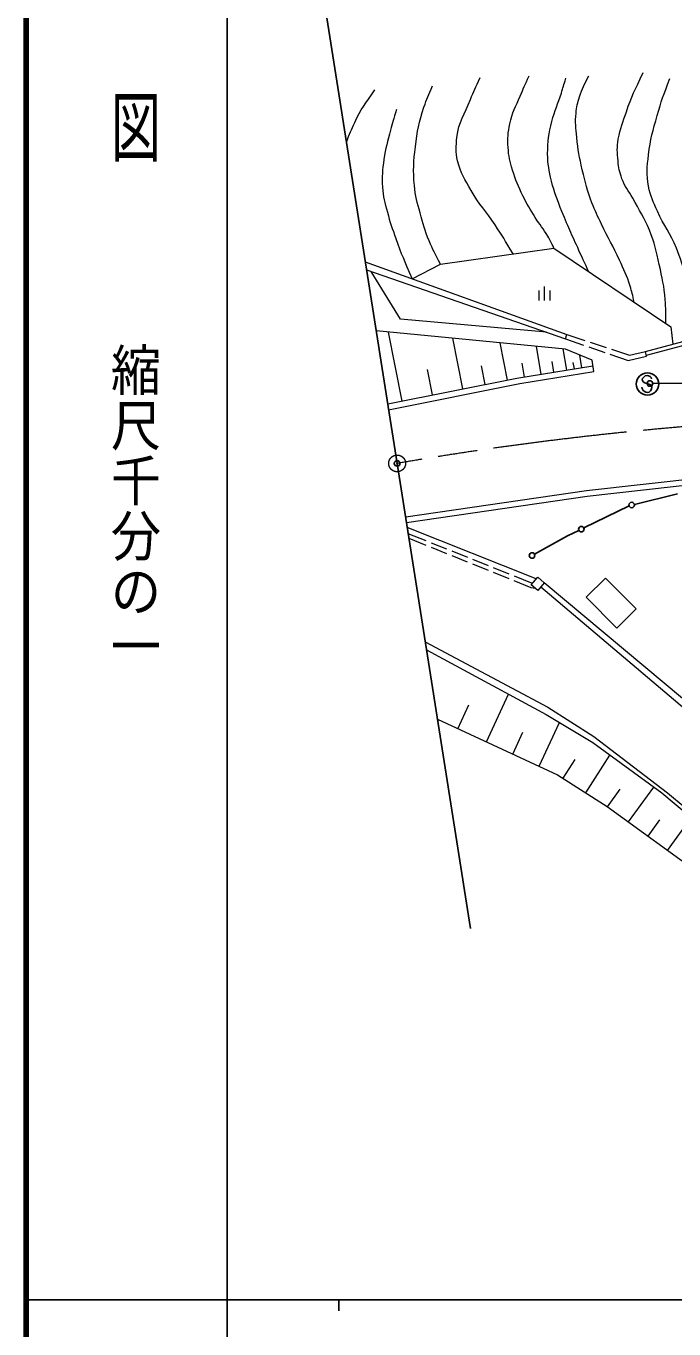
# Model space of a CAD drawing. Units: millimetres at full size, sheet at 1:1000; details may follow other scales. Extents: x 40000 to 680000, y 20000 to 380000.
# Drawn here: x 40000 to 97978, y 202388 to 318908 of the extents above; entities that cross this region are included whole.
import ezdxf
from ezdxf.enums import TextEntityAlignment as Align

# ---------------------------------------------------------------- set-up
doc = ezdxf.new("R2010")
doc.units = ezdxf.units.MM
doc.header["$LTSCALE"] = 1000
doc.header["$PDMODE"] = 32
doc.header["$PDSIZE"] = 500
doc.linetypes.add('CHAIN', pattern=[18.5, 12, -1.5, 3.5, -1.5])
for name, color, linetype, lineweight in [('M-BMK', 2, 'CHAIN', 13), ('M-BMK-OTRS', 5, 'Continuous', 25), ('M-STR-STRC', 7, 'Continuous', 25), ('M-TTL', 2, 'Continuous', 140), ('M-TTL-BAND', 7, 'Continuous', 25), ('M-WORK', 1, 'Continuous', 13)]:
    doc.layers.add(name, color=color, linetype=linetype, lineweight=lineweight)
doc.layers.add('M-OTRS', color=6, linetype='Continuous')
doc.styles.add('@ＭＳ ゴシック', font='')
doc.styles.get('@ＭＳ ゴシック').set_extended_font_data('@MS Gothic')

msp = doc.modelspace()

# ---------------------------------------------------------------- linework, layer by layer
at = {"layer": 'M-BMK'}
msp.add_circle((73205, 279794), 750, dxfattribs=at)
msp.add_arc((124067, -15863), 300000, 88.73481, 99.76101, dxfattribs=at)
at = {"layer": 'M-BMK-OTRS'}
for p, q in [((66638, 321387), (73205, 279794)), ((73205, 279794), (79772, 238201))]:
    msp.add_line(p, q, dxfattribs=at)
at = {"layer": 'M-OTRS'}
msp.add_point((73205, 279794), dxfattribs=at)
at = {"layer": 'M-STR-STRC'}
for p, q in [((95153, 287382), (95137, 287269)), ((95137, 287269), (95223, 287086)), ((95282, 287521), (95153, 287382)), ((95223, 287086), (95374, 287013)), ((95413, 287614), (95282, 287521)), ((95374, 287013), (95906, 286824)), ((95579, 287647), (95413, 287614)), ((95695, 287631), (95579, 287647)), ((95839, 287558), (95695, 287631)), ((95949, 287484), (95839, 287558)), ((95906, 286824), (95987, 286652)), ((95983, 287372), (95949, 287484)), ((95987, 286652), (95957, 286424)), ((96082, 286943), (100582, 286983)), ((95140, 286494), (95101, 286604)), ((95224, 286316), (95140, 286494)), ((95327, 286242), (95224, 286316)), ((95473, 286167), (95327, 286242)), ((95594, 286151), (95473, 286167)), ((95761, 286179), (95594, 286151)), ((95886, 286275), (95761, 286179)), ((95957, 286424), (95886, 286275)), ((94438, 276134), (98301, 277083)), ((89916, 274020), (93961, 275992)), ((85500, 271678), (88447, 273304)), ((88447, 273304), (89466, 273801))]:
    msp.add_line(p, q, dxfattribs=at)
for centre, radius in [((95611, 286896), 1000), ((95832, 286941), 250), ((94195, 276074), 250), ((89691, 273911), 250), ((85281, 271557), 250)]:
    msp.add_circle(centre, radius, dxfattribs=at)
at = {"layer": 'M-TTL'}
msp.add_line((40000, 380000), (40000, 20000), dxfattribs=at)
at = {"layer": 'M-TTL-BAND'}
for p, q in [((58000, 370000), (58000, 20000)), ((40000, 205000), (579000, 205000)), ((68000, 205000), (68000, 204000))]:
    msp.add_line(p, q, dxfattribs=at)
at = {"layer": 'M-WORK'}
for p, q in [((77087, 297625), (87242, 299038)), ((87242, 299038), (97702, 291998)), ((70360, 297815), (88400, 291336)), ((74549, 296311), (77087, 297625)), ((70470, 297117), (88260, 290935)), ((73512, 292696), (70890, 296971)), ((85907, 294374), (85907, 295249)), ((86407, 294374), (86407, 295624)), ((86907, 294374), (86907, 295249)), ((86562, 291525), (73512, 292696)), ((88263, 290021), (71334, 291642)), ((73646, 285374), (72427, 291537)), ((88260, 290935), (88400, 291336)), ((88400, 291336), (90015, 290797)), ((95430, 289815), (101766, 291504)), ((97702, 291998), (97864, 290464)), ((79087, 286451), (78190, 290985)), ((83091, 287243), (82431, 290579)), ((86096, 287760), (85688, 290268)), ((88260, 290935), (89890, 290374)), ((90363, 290211), (91781, 289723)), ((90490, 290639), (91913, 290164)), ((95520, 289477), (101865, 291168)), ((88385, 288132), (88075, 290039)), ((90651, 289028), (88263, 290021)), ((89742, 288352), (89558, 289483)), ((90804, 288015), (90651, 289028)), ((92254, 289561), (93883, 289000)), ((92387, 290006), (94002, 289467)), ((93883, 289000), (95530, 289390)), ((94002, 289467), (95430, 289815)), ((95530, 289390), (95430, 289815)), ((76366, 285913), (75918, 288180)), ((81089, 286847), (80759, 288515)), ((83908, 287404), (90729, 288512)), ((84194, 286946), (90804, 288015)), ((84591, 287515), (84387, 288769)), ((87241, 287946), (87086, 288899)), ((89064, 288242), (88972, 288807)), ((72364, 285121), (83908, 287404)), ((72449, 284584), (84194, 286946)), ((105969, 279128), (90151, 277331)), ((106014, 278630), (90215, 276835)), ((90151, 277331), (73971, 274982)), ((90215, 276835), (74043, 274487)), ((85651, 269467), (74108, 274074)), ((75806, 272860), (74199, 273502)), ((74261, 273107), (75778, 272494)), ((77664, 272119), (76271, 272675)), ((76241, 272306), (77632, 271744)), ((78096, 271557), (79486, 270995)), ((79521, 271377), (78128, 271933)), ((79950, 270808), (81341, 270246)), ((81379, 270636), (79986, 271192)), ((83237, 269895), (81843, 270451)), ((81804, 270058), (83195, 269496)), ((83659, 269309), (85176, 268696)), ((85309, 269068), (83701, 269709)), ((85202, 268944), (85785, 269623)), ((85785, 269623), (86377, 269115)), ((91850, 269545), (90121, 267840)), ((94582, 266775), (91850, 269545)), ((85176, 268696), (85547, 268648)), ((85794, 268435), (85202, 268944)), ((86377, 269115), (85794, 268435)), ((86077, 268765), (100093, 256896)), ((109361, 249845), (86377, 269115)), ((90121, 267840), (92853, 265070)), ((92853, 265070), (94582, 266775)), ((75722, 263852), (86691, 258001)), ((75837, 263127), (86548, 257342)), ((81208, 254886), (83181, 259160)), ((78643, 256071), (79630, 258207)), ((86691, 258001), (90818, 255364)), ((76818, 256914), (87553, 251956)), ((85912, 252714), (87722, 256634)), ((86548, 257342), (90732, 254820)), ((83560, 253800), (84465, 255760)), ((90818, 255364), (97408, 250321)), ((90732, 254820), (96883, 250331)), ((88057, 251633), (89137, 253323)), ((90084, 250337), (92245, 253716)), ((87553, 251956), (92004, 249110)), ((92032, 249089), (93164, 250650)), ((93905, 247731), (96168, 250852)), ((96883, 250331), (107199, 241658)), ((97408, 250321), (107358, 242053)), ((92004, 249110), (104411, 240112)), ((95656, 246461), (96714, 247920)), ((97407, 245191), (99524, 248110))]:
    msp.add_line(p, q, dxfattribs=at)
for points, knots in [([(97241, 292308), (97268, 293301), (97258, 293609), (97198, 294440), (97108, 295678), (96930, 296361), (96663, 297573), (96393, 298793), (96261, 299494), (95784, 300649), (95302, 301815), (94892, 302404), (94294, 303514), (93925, 304200), (93586, 304521), (93320, 305253), (93101, 305855), (93038, 306219), (92976, 306857), (92902, 307608), (92866, 308044), (92995, 308787), (93166, 309776), (93396, 310302), (93721, 311251), (94202, 312659), (94458, 313134), (95230, 314747)], [0, 0, 0, 0, 1, 1, 1, 2, 2, 2, 3, 3, 3, 4, 4, 4, 5, 5, 5, 6, 6, 6, 7, 7, 7, 8, 8, 8, 9, 9, 9, 9]), ([(77087, 297625), (76568, 298568), (76413, 298863), (76069, 299697), (75678, 300642), (75535, 301203), (75266, 302190), (75008, 303139), (74840, 303675), (74750, 304654), (74628, 306003), (74680, 306776), (74836, 308121), (74999, 309522), (75151, 310313), (75610, 311646), (75873, 312410), (75978, 312697), (76384, 313566)], [0, 0, 0, 0, 1, 1, 1, 2, 2, 2, 3, 3, 3, 4, 4, 4, 5, 5, 5, 6, 6, 6, 6]), ([(83583, 298529), (82834, 299788), (82625, 300129), (81971, 301130), (81172, 302354), (80542, 302923), (79822, 304196), (79260, 305190), (78890, 305751), (78619, 306861), (78425, 307655), (78469, 308140), (78562, 308952), (78720, 310345), (79234, 311036), (79765, 312334), (80084, 313113), (80194, 313377), (80625, 314311)], [0, 0, 0, 0, 1, 1, 1, 2, 2, 2, 3, 3, 3, 4, 4, 4, 5, 5, 5, 6, 6, 6, 6]), ([(87242, 299038), (87000, 299551), (86920, 299698), (86690, 300108), (86300, 300802), (85971, 301122), (85557, 301801), (85107, 302540), (84839, 302947), (84461, 303724), (84037, 304598), (83812, 305100), (83532, 306030), (83299, 306801), (83184, 307250), (83137, 308055), (83088, 308881), (83122, 309358), (83290, 310169), (83499, 311183), (83819, 311697), (84219, 312652), (84516, 313361), (84621, 313597), (85022, 314448)], [0, 0, 0, 0, 1, 1, 1, 2, 2, 2, 3, 3, 3, 4, 4, 4, 5, 5, 5, 6, 6, 6, 7, 7, 7, 8, 8, 8, 8]), ([(90336, 296956), (89975, 297739), (89885, 297940), (89600, 298573), (88944, 300029), (88547, 300833), (87957, 302317), (87541, 303366), (87278, 303951), (87021, 305049), (86801, 305988), (86691, 306530), (86677, 307494), (86661, 308631), (86793, 309274), (87059, 310379), (87304, 311395), (87589, 311922), (87900, 312920), (88060, 313433), (88112, 313598), (88301, 314238)], [0, 0, 0, 0, 1, 1, 1, 2, 2, 2, 3, 3, 3, 4, 4, 4, 5, 5, 5, 6, 6, 6, 7, 7, 7, 7]), ([(94420, 294207), (94281, 294891), (94223, 295098), (94054, 295658), (93772, 296596), (93505, 297085), (93099, 297976), (92518, 299251), (92099, 299921), (91494, 301185), (91140, 301927), (90932, 302340), (90641, 303108), (90215, 304233), (90048, 304892), (89775, 306063), (89515, 307179), (89383, 307813), (89278, 308954), (89202, 309797), (89137, 310277), (89215, 311119), (89269, 311702), (89366, 312023), (89533, 312584), (89763, 313354), (89927, 313629), (90361, 314469)], [0, 0, 0, 0, 1, 1, 1, 2, 2, 2, 3, 3, 3, 4, 4, 4, 5, 5, 5, 6, 6, 6, 7, 7, 7, 8, 8, 8, 9, 9, 9, 9]), ([(100144, 291989), (99909, 293091), (99832, 293389), (99609, 294280), (99140, 296160), (98930, 297242), (98202, 299037), (97654, 300388), (97081, 301022), (96502, 302361), (96137, 303206), (95867, 303672), (95700, 304577), (95501, 305656), (95575, 306295), (95700, 307385), (95860, 308790), (96097, 309559), (96483, 310919), (96853, 312225), (97024, 312678), (97610, 314205)], [0, 0, 0, 0, 1, 1, 1, 2, 2, 2, 3, 3, 3, 4, 4, 4, 5, 5, 5, 6, 6, 6, 7, 7, 7, 7]), ([(68677, 308471), (68968, 309329), (69086, 309595), (69409, 310290), (69976, 311508), (70311, 311909), (71223, 313212)], [0, 0, 0, 0, 1, 1, 1, 2, 2, 2, 2]), ([(73153, 311436), (72881, 310553), (72811, 310311), (72618, 309583), (72351, 308577), (72164, 308016), (72026, 306985), (71897, 306022), (71823, 305470), (71892, 304501), (71955, 303614), (72114, 303129), (72331, 302266), (72570, 301324), (72774, 300815), (73096, 299897), (73595, 298471), (73817, 298003), (74549, 296311)], [0, 0, 0, 0, 1, 1, 1, 2, 2, 2, 3, 3, 3, 4, 4, 4, 5, 5, 5, 6, 6, 6, 6])]:
    msp.add_open_spline(points, degree=3, knots=knots, dxfattribs=at)

# ---------------------------------------------------------------- texts
at = {"layer": 'M-TTL-BAND', "style": '@ＭＳ ゴシック'}
for s, width, p in [('平  面  図', 1.55, (49777, 306475)), ('縮尺千分の一', 1.1, (49777, 261030))]:
    msp.add_text(s, height=3290, rotation=270, dxfattribs=dict(at, width=width)).set_placement(p, align=Align.MIDDLE_RIGHT)

doc.saveas('drawing.dxf')
